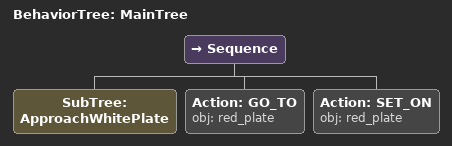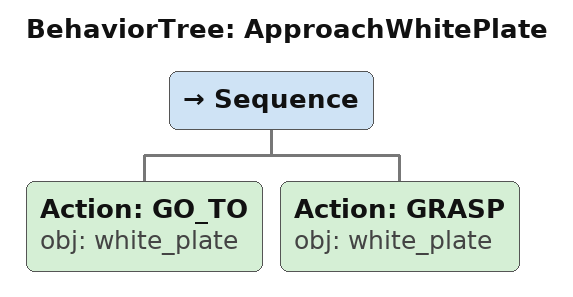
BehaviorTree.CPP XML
<root main_tree_to_execute="MainTree">
  <BehaviorTree ID="MainTree">
    <Sequence>
      <!-- Execute subtree ApproachWhitePlate -->
      <SubTree ID="ApproachWhitePlate" />
      <!-- Go to red_plate -->
      <Action ID="GO_TO" obj="red_plate" />
      <!-- Set on red_plate -->
      <Action ID="SET_ON" obj="red_plate" />
    </Sequence>
  </BehaviorTree>
  <!-- Subtree definition ApproachWhitePlate -->
  <BehaviorTree ID="ApproachWhitePlate">
    <Sequence>
      <!-- Go to white_plate -->
      <Action ID="GO_TO" obj="white_plate" />
      <!-- Grasp white_plate -->
      <Action ID="GRASP" obj="white_plate" />
    </Sequence>
  </BehaviorTree>
</root>
